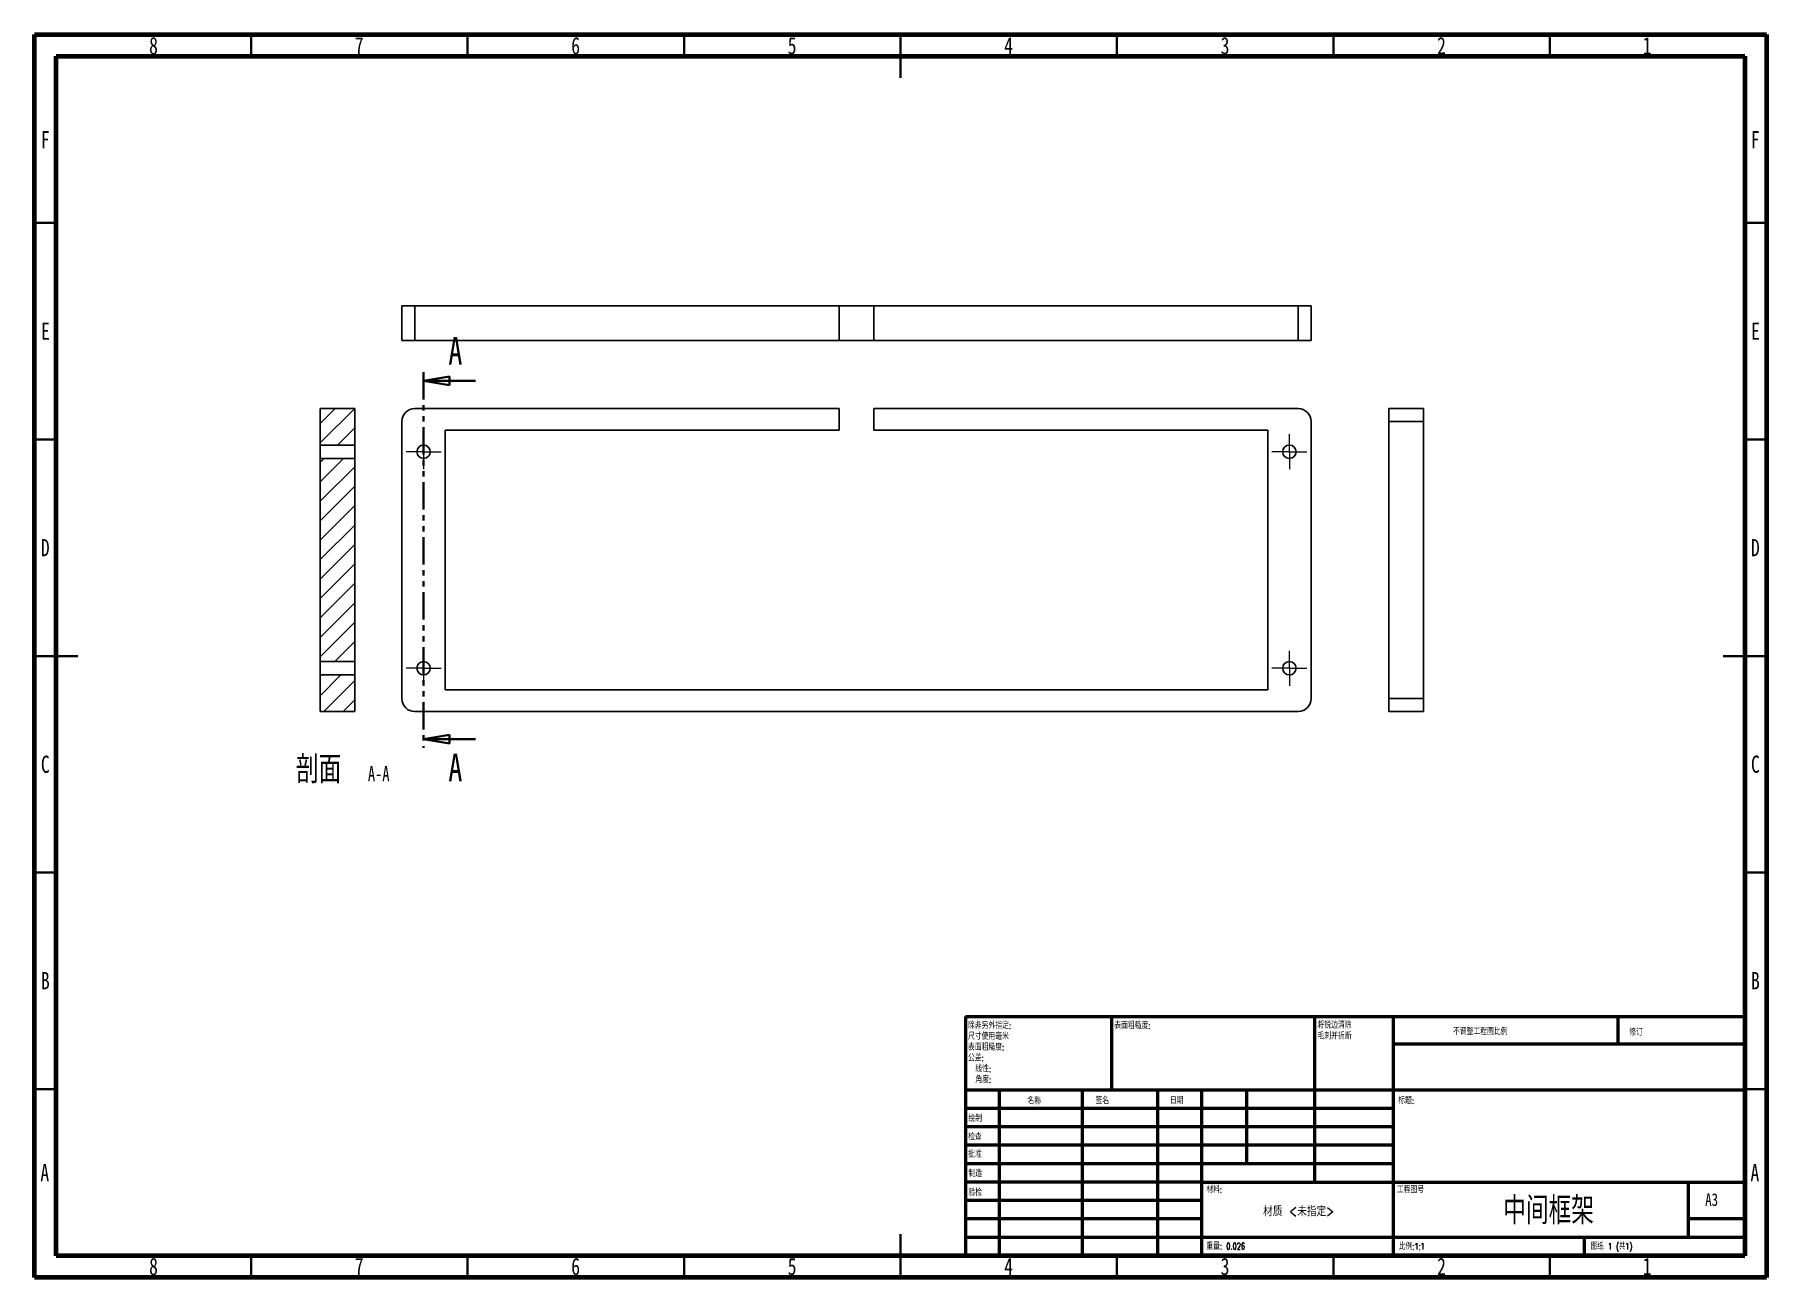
# Model space of a CAD drawing. Header units: millimetres. Extents: x 15 to 415, y 5 to 292.
import ezdxf

# ---------------------------------------------------------------- set-up
doc = ezdxf.new("R2010")
doc.units = ezdxf.units.MM
doc.linetypes.add('PHANTOM', pattern=[12.7, 6.35, -1.27, 1.27, -1.27, 1.27, -1.27])
doc.styles.add('SLDTEXTSTYLE0', font='TXT', dxfattribs={"width": 0.75})
doc.styles.add('SLDTEXTSTYLE1', font='TXT', dxfattribs={"width": 0.75, "bigfont": 'bigfont'})
doc.styles.add('SLDTEXTSTYLE2', font='TXT', dxfattribs={"width": 0.694444, "bigfont": 'bigfont'})
doc.styles.add('SLDTEXTSTYLE3', font='TXT', dxfattribs={"width": 0.7})

# ---------------------------------------------------------------- blocks, each defined once
blk = doc.blocks.new('SW_NOTE_0')
at = {"color": 0, "linetype": 'Continuous', "lineweight": 0, "char_height": 1.5, "attachment_point": 1, "style": 'SLDTEXTSTYLE1'}
for s, insert in [('\\M+18F9C\\M+194F1另\\M+18A4F\\M+18E77\\M+192E8:', (0, 1.93)), ('\\M+1955C\\M+196CA\\M+19165糙\\M+19378:', (0, -3.07)), ('\\M+18EDA\\M+190A1\\M+18E67\\M+19770\\M+19F7C\\M+195C4', (0, -0.57)), ('\\M+18CF6\\M+18DB7:', (0, -5.57)), ('线\\M+190AB:', (1.69, -8.07)), ('\\M+18A70\\M+19378:', (1.69, -10.57))]:
    blk.add_mtext(s, dxfattribs=dict(at, insert=insert))
blk = doc.blocks.new('SW_NOTE_1')
at = {"color": 0, "linetype": 'Continuous', "lineweight": 0, "char_height": 1.5, "attachment_point": 1, "style": 'SLDTEXTSTYLE1'}
for s, insert in [('\\M+18FAB锐边\\M+190B4\\M+18F9C', (0, 1.93)), ('\\M+196D1\\M+18E68\\M+19BF3\\M+190DC\\M+19266', (0, -0.57))]:
    blk.add_mtext(s, dxfattribs=dict(at, insert=insert))
blk = doc.blocks.new('SW_CENTERMARKSYMBOL_0')
at = {"color": 0, "linetype": 'Continuous', "lineweight": 0}
for p, q in [((0, 2.5), (0, 4.05)), ((-2.5, 0), (-4.05, 0)), ((0, 0), (-2.5, 0)), ((0, 0), (0, 2.5)), ((0, 0), (0, -2.5)), ((0, 0), (2.5, 0)), ((2.5, 0), (4.05, 0)), ((0, -2.5), (0, -4.05))]:
    blk.add_line(p, q, dxfattribs=at)
blk = doc.blocks.new('SW_CENTERMARKSYMBOL_1')
at = {"color": 0, "linetype": 'Continuous', "lineweight": 0}
for p, q in [((0, 2.5), (0, 4.05)), ((-2.5, 0), (-4.05, 0)), ((0, 0), (-2.5, 0)), ((0, 0), (0, 2.5)), ((0, 0), (0, -2.5)), ((0, 0), (2.5, 0)), ((2.5, 0), (4.05, 0)), ((0, -2.5), (0, -4.05))]:
    blk.add_line(p, q, dxfattribs=at)
blk = doc.blocks.new('SW_CENTERMARKSYMBOL_2')
at = {"color": 0, "linetype": 'Continuous', "lineweight": 0}
for p, q in [((0, 2.5), (0, 4.05)), ((-2.5, 0), (-4.05, 0)), ((0, 0), (-2.5, 0)), ((0, 0), (0, 2.5)), ((0, 0), (0, -2.5)), ((0, 0), (2.5, 0)), ((2.5, 0), (4.05, 0)), ((0, -2.5), (0, -4.05))]:
    blk.add_line(p, q, dxfattribs=at)
blk = doc.blocks.new('SW_CENTERMARKSYMBOL_3')
at = {"color": 0, "linetype": 'Continuous', "lineweight": 0}
for p, q in [((0, 2.5), (0, 4.05)), ((-2.5, 0), (-4.05, 0)), ((0, 0), (-2.5, 0)), ((0, 0), (0, 2.5)), ((0, 0), (0, -2.5)), ((0, 0), (2.5, 0)), ((2.5, 0), (4.05, 0)), ((0, -2.5), (0, -4.05))]:
    blk.add_line(p, q, dxfattribs=at)
blk = doc.blocks.new('_CLOSED')
at = {"color": 0, "linetype": 'ByBlock', "lineweight": -2}
for p, q in [((-1, 0.166667), (0, 0)), ((-1, 0.166667), (-1, -0.166667)), ((0, 0), (-1, -0.166667)), ((0, 0), (-1, 0))]:
    blk.add_line(p, q, dxfattribs=at)
blk = doc.blocks.new('SW_NOTE_2')
at = {"color": 0, "linetype": 'Continuous', "lineweight": 0, "attachment_point": 2}
for s, insert, char_height, style in [('\\M+19655\\M+196CA', (8.33, 8.19), 6.35, 'SLDTEXTSTYLE1'), ('A-A', (22.23, 5.8), 3.5, 'SLDTEXTSTYLE3')]:
    blk.add_mtext(s, dxfattribs=dict(at, insert=insert, char_height=char_height, style=style))

msp = doc.modelspace()

# ---------------------------------------------------------------- hatches: boundary and pattern name
at = {"linetype": 'Continuous', "lineweight": 18}
h = msp.add_hatch(dxfattribs=at)
h.set_pattern_fill('ANSI31', angle=3e-322, style=0)
h.paths.add_polyline_path([(88.95, 197.22), (88.95, 205.67), (80.95, 205.67), (80.95, 197.22)], flags=0)
h = msp.add_hatch(dxfattribs=at)
h.set_pattern_fill('ANSI31', angle=3e-322, style=0)
h.paths.add_polyline_path([(88.95, 194.12), (80.95, 194.12), (80.95, 147.22), (88.95, 147.22)], flags=0)
h = msp.add_hatch(dxfattribs=at)
h.set_pattern_fill('ANSI31', angle=3e-322, style=0)
h.paths.add_polyline_path([(80.95, 144.12), (80.95, 135.67), (88.95, 135.67), (88.95, 144.12)], flags=0)

# ---------------------------------------------------------------- linework, layer by layer
at = {"color": 7, "linetype": 'Continuous', "lineweight": 70}
for p, q in [((15, 5), (15, 292)), ((15, 292), (415, 292)), ((415, 292), (415, 5)), ((20, 10), (20, 287)), ((20, 287), (410, 287)), ((410, 287), (410, 10)), ((410, 10), (20, 10)), ((415, 5), (15, 5))]:
    msp.add_line(p, q, dxfattribs=at)
at = {"color": 7, "linetype": 'Continuous', "lineweight": 35}
for p, q in [((65, 287), (65, 292)), ((115, 287), (115, 292)), ((165, 287), (165, 292)), ((215, 292), (215, 282)), ((215, 287), (215, 292)), ((265, 287), (265, 292)), ((315, 287), (315, 292)), ((365, 287), (365, 292)), ((20, 248.5), (15, 248.5)), ((410, 248.5), (415, 248.5)), ((116.83, 212.07), (104.83, 212.07)), ((20, 198.5), (15, 198.5)), ((410, 198.5), (415, 198.5)), ((15, 148.5), (25, 148.5)), ((20, 148.5), (15, 148.5)), ((415, 148.5), (405, 148.5)), ((410, 148.5), (415, 148.5)), ((116.83, 129.27), (104.83, 129.27)), ((20, 98.5), (15, 98.5)), ((410, 98.5), (415, 98.5)), ((20, 48.5), (15, 48.5)), ((410, 48.5), (415, 48.5)), ((215, 5), (215, 15)), ((65, 10), (65, 5)), ((115, 10), (115, 5)), ((165, 10), (165, 5)), ((215, 10), (215, 5)), ((265, 10), (265, 5)), ((315, 10), (315, 5)), ((365, 10), (365, 5))]:
    msp.add_line(p, q, dxfattribs=at)
at = {"color": 7, "linetype": 'Continuous', "lineweight": 25}
for p, q in [((99.83, 221.36), (99.83, 229.36)), ((99.83, 229.36), (102.83, 229.36)), ((102.83, 229.36), (102.83, 221.36)), ((200.83, 229.36), (102.83, 229.36)), ((200.83, 229.36), (200.83, 221.36)), ((200.83, 229.36), (208.83, 229.36)), ((208.83, 221.36), (208.83, 229.36)), ((306.83, 229.36), (208.83, 229.36)), ((306.83, 221.36), (306.83, 229.36)), ((306.83, 229.36), (309.83, 229.36)), ((309.83, 229.36), (309.83, 221.36)), ((102.83, 221.36), (99.83, 221.36)), ((200.83, 221.36), (102.83, 221.36)), ((208.83, 221.36), (200.83, 221.36)), ((306.83, 221.36), (208.83, 221.36)), ((309.83, 221.36), (306.83, 221.36)), ((80.95, 197.22), (80.95, 205.67)), ((88.95, 205.67), (80.95, 205.67)), ((88.95, 197.22), (88.95, 205.67)), ((200.83, 205.67), (102.83, 205.67)), ((200.83, 205.67), (200.83, 200.67)), ((208.83, 200.67), (208.83, 205.67)), ((306.83, 205.67), (208.83, 205.67)), ((327.77, 205.67), (335.77, 205.67)), ((327.77, 202.67), (327.77, 205.67)), ((335.77, 205.67), (335.77, 202.67)), ((99.83, 202.67), (99.83, 138.67)), ((109.83, 200.67), (200.83, 200.67)), ((109.83, 140.67), (109.83, 200.67)), ((208.83, 200.67), (299.83, 200.67)), ((299.83, 200.67), (299.83, 140.67)), ((309.83, 138.67), (309.83, 202.67)), ((335.77, 202.67), (327.77, 202.67)), ((327.77, 138.67), (327.77, 202.67)), ((335.77, 138.67), (335.77, 202.67)), ((88.95, 197.22), (80.95, 197.22)), ((80.95, 194.12), (80.95, 197.22)), ((88.95, 197.22), (88.95, 194.12)), ((80.95, 147.22), (80.95, 194.12)), ((80.95, 194.12), (88.95, 194.12)), ((88.95, 147.22), (88.95, 194.12)), ((88.95, 147.22), (80.95, 147.22)), ((80.95, 144.12), (80.95, 147.22)), ((80.95, 144.12), (88.95, 144.12)), ((80.95, 135.67), (80.95, 144.12)), ((88.95, 147.22), (88.95, 144.12)), ((88.95, 135.67), (88.95, 144.12)), ((299.83, 140.67), (109.83, 140.67)), ((327.77, 138.67), (335.77, 138.67)), ((327.77, 135.67), (327.77, 138.67)), ((335.77, 138.67), (335.77, 135.67)), ((80.95, 135.67), (88.95, 135.67)), ((102.83, 135.67), (306.83, 135.67)), ((335.77, 135.67), (327.77, 135.67))]:
    msp.add_line(p, q, dxfattribs=at)
at = {"color": 7, "linetype": 'PHANTOM', "lineweight": 35}
msp.add_line((104.83, 214.07), (104.83, 127.27), dxfattribs=at)
at = {"color": 7, "linetype": 'Continuous', "lineweight": 50}
for p, q in [((230, 65.25), (410, 65.25)), ((230, 65.25), (230, 10)), ((263.8, 48.25), (263.8, 65.25)), ((310.6, 65.25), (310.6, 27)), ((328.8, 65.25), (328.8, 10)), ((380.8, 58.88), (380.8, 65.25)), ((410, 58.88), (328.8, 58.88)), ((410, 48.25), (230, 48.25)), ((237.8, 48.25), (237.8, 10)), ((256.99, 48.25), (256.99, 10)), ((274.4, 48.25), (274.4, 10)), ((284.6, 10), (284.6, 48.25)), ((295, 31.25), (295, 48.25)), ((328.8, 44), (230, 44)), ((328.8, 39.75), (230, 39.75)), ((328.8, 35.5), (230, 35.5)), ((328.8, 31.25), (230, 31.25)), ((284.6, 27), (230, 27)), ((284.6, 27), (410, 27)), ((397, 14.25), (397, 27)), ((284.6, 22.75), (230, 22.75)), ((284.6, 18.5), (230, 18.5)), ((410, 18.5), (397, 18.5)), ((230, 14.25), (410, 14.25)), ((373, 10), (373, 14.25))]:
    msp.add_line(p, q, dxfattribs=at)
at = {"color": 7, "linetype": 'Continuous', "lineweight": 25}
for centre in [(104.83, 195.67), (304.83, 195.67), (104.83, 145.67), (304.83, 145.67)]:
    msp.add_circle(centre, 1.55, dxfattribs=at)
for centre, start, end in [((102.83, 202.67), 90, 180), ((306.83, 202.67), 0, 90), ((102.83, 138.67), 180, 270), ((306.83, 138.67), 270, 0)]:
    msp.add_arc(centre, 3, start, end, dxfattribs=at)

# ---------------------------------------------------------------- block references
at = {"color": 7, "linetype": 'Continuous', "lineweight": 35, "xscale": 6, "yscale": 6, "rotation": 180.0000000000004}
for p in [(104.83, 212.07), (104.83, 129.27)]:
    msp.add_blockref('_CLOSED', p, dxfattribs=at)
at = {"color": 7, "linetype": 'Continuous', "lineweight": 0}
for name, p in [('SW_CENTERMARKSYMBOL_0', (104.83, 195.67)), ('SW_CENTERMARKSYMBOL_3', (304.83, 195.67)), ('SW_CENTERMARKSYMBOL_2', (104.83, 145.67)), ('SW_CENTERMARKSYMBOL_1', (304.83, 145.67)), ('SW_NOTE_2', (72.25, 117.28)), ('SW_NOTE_0', (230.59, 61.99)), ('SW_NOTE_1', (311.31, 62.07))]:
    msp.add_blockref(name, p, dxfattribs=at)

# ---------------------------------------------------------------- texts
for s, insert, char_height, attachment_point, style in [('8', (42.46, 291.43), 3.97, 2, 'SLDTEXTSTYLE0'), ('7', (89.96, 291.43), 3.97, 2, 'SLDTEXTSTYLE0'), ('6', (139.96, 291.43), 3.97, 2, 'SLDTEXTSTYLE0'), ('5', (189.96, 291.43), 3.97, 2, 'SLDTEXTSTYLE0'), ('4', (239.96, 291.43), 3.97, 2, 'SLDTEXTSTYLE0'), ('3', (289.96, 291.43), 3.97, 2, 'SLDTEXTSTYLE0'), ('2', (339.96, 291.43), 3.97, 2, 'SLDTEXTSTYLE0'), ('1', (387.46, 291.43), 3.97, 2, 'SLDTEXTSTYLE0'), ('F', (17.46, 269.75), 3.97, 2, 'SLDTEXTSTYLE0'), ('F', (412.46, 269.75), 3.97, 2, 'SLDTEXTSTYLE0'), ('E', (17.51, 225.5), 3.97, 2, 'SLDTEXTSTYLE0'), ('E', (412.51, 225.5), 3.97, 2, 'SLDTEXTSTYLE0'), ('D', (17.45, 175.5), 3.97, 2, 'SLDTEXTSTYLE0'), ('D', (412.45, 175.5), 3.97, 2, 'SLDTEXTSTYLE0'), ('C', (17.46, 125.5), 3.97, 2, 'SLDTEXTSTYLE0'), ('C', (412.46, 125.5), 3.97, 2, 'SLDTEXTSTYLE0'), ('B', (17.47, 75.5), 3.97, 2, 'SLDTEXTSTYLE0'), ('B', (412.47, 75.5), 3.97, 2, 'SLDTEXTSTYLE0'), ('\\M+1955C\\M+196CA\\M+19165糙\\M+19378:', (264.37, 63.92), 1.5, 1, 'SLDTEXTSTYLE1'), ('\\M+19573调\\M+190AE\\M+18D48\\M+192F6图\\M+194E4\\M+197E1', (342.61, 62.53), 1.5, 1, 'SLDTEXTSTYLE1'), ('\\M+18F43订', (383.33, 62.33), 1.5, 1, 'SLDTEXTSTYLE1'), ('\\M+196BC\\M+18FCC', (244.32, 46.5), 1.5, 1, 'SLDTEXTSTYLE1'), ('签\\M+196BC', (260.03, 46.56), 1.5, 1, 'SLDTEXTSTYLE1'), ('\\M+193FA\\M+18AFA', (277.21, 46.58), 1.5, 1, 'SLDTEXTSTYLE1'), ('标题:', (329.96, 46.58), 1.5, 1, 'SLDTEXTSTYLE1'), ('绘\\M+190A7', (230.68, 42.43), 1.5, 1, 'SLDTEXTSTYLE1'), ('检查', (230.62, 38.15), 1.5, 1, 'SLDTEXTSTYLE1'), ('\\M+194E1\\M+18F79', (230.62, 34.18), 1.5, 1, 'SLDTEXTSTYLE1'), ('A', (17.34, 31.18), 3.97, 2, 'SLDTEXTSTYLE0'), ('\\M+190A7\\M+191A2', (230.68, 29.73), 1.5, 1, 'SLDTEXTSTYLE1'), ('A', (412.34, 31.18), 3.97, 2, 'SLDTEXTSTYLE0'), ('验检', (230.68, 25.35), 1.5, 1, 'SLDTEXTSTYLE1'), ('\\M+18DDE\\M+197BF:', (285.65, 25.99), 1.5, 1, 'SLDTEXTSTYLE1'), ('\\M+18D48\\M+192F6图\\M+18D86', (329.63, 25.99), 1.5, 1, 'SLDTEXTSTYLE1'), ('\\M+19286间\\M+19E79\\M+189CB', (364.69, 23.61), 6.35, 2, 'SLDTEXTSTYLE1'), ('A3', (400.87, 24.41), 2.91, 1, 'SLDTEXTSTYLE0'), ('\\M+18DDE质 <\\M+196A2\\M+18E77\\M+192E8>', (306.97, 21.49), 2.3813, 2, 'SLDTEXTSTYLE1'), ('\\M+18F64\\M+197CA: 0.026', (285.62, 12.95), 1.4986, 1, 'SLDTEXTSTYLE1'), ('\\M+194E4\\M+197E1:1:1', (330.07, 12.9), 1.5, 1, 'SLDTEXTSTYLE1'), ('图纸 1 (\\M+18BA41)', (374.48, 12.9), 1.5, 1, 'SLDTEXTSTYLE2'), ('8', (42.46, 9.5), 3.97, 2, 'SLDTEXTSTYLE0'), ('7', (89.96, 9.5), 3.97, 2, 'SLDTEXTSTYLE0'), ('6', (139.96, 9.5), 3.97, 2, 'SLDTEXTSTYLE0'), ('5', (189.96, 9.5), 3.97, 2, 'SLDTEXTSTYLE0'), ('4', (239.96, 9.5), 3.97, 2, 'SLDTEXTSTYLE0'), ('3', (289.96, 9.5), 3.97, 2, 'SLDTEXTSTYLE0'), ('2', (339.96, 9.5), 3.97, 2, 'SLDTEXTSTYLE0'), ('1', (387.46, 9.5), 3.97, 2, 'SLDTEXTSTYLE0')]:
    msp.add_mtext(s, dxfattribs=dict(at, insert=insert, char_height=char_height, attachment_point=attachment_point, style=style))
at = {"color": 7, "linetype": 'Continuous', "char_height": 6.35, "attachment_point": 1, "style": 'SLDTEXTSTYLE0'}
for insert in [(110.56, 222.15), (110.56, 125.91)]:
    msp.add_mtext('A', dxfattribs=dict(at, insert=insert))

doc.saveas('drawing.dxf')
